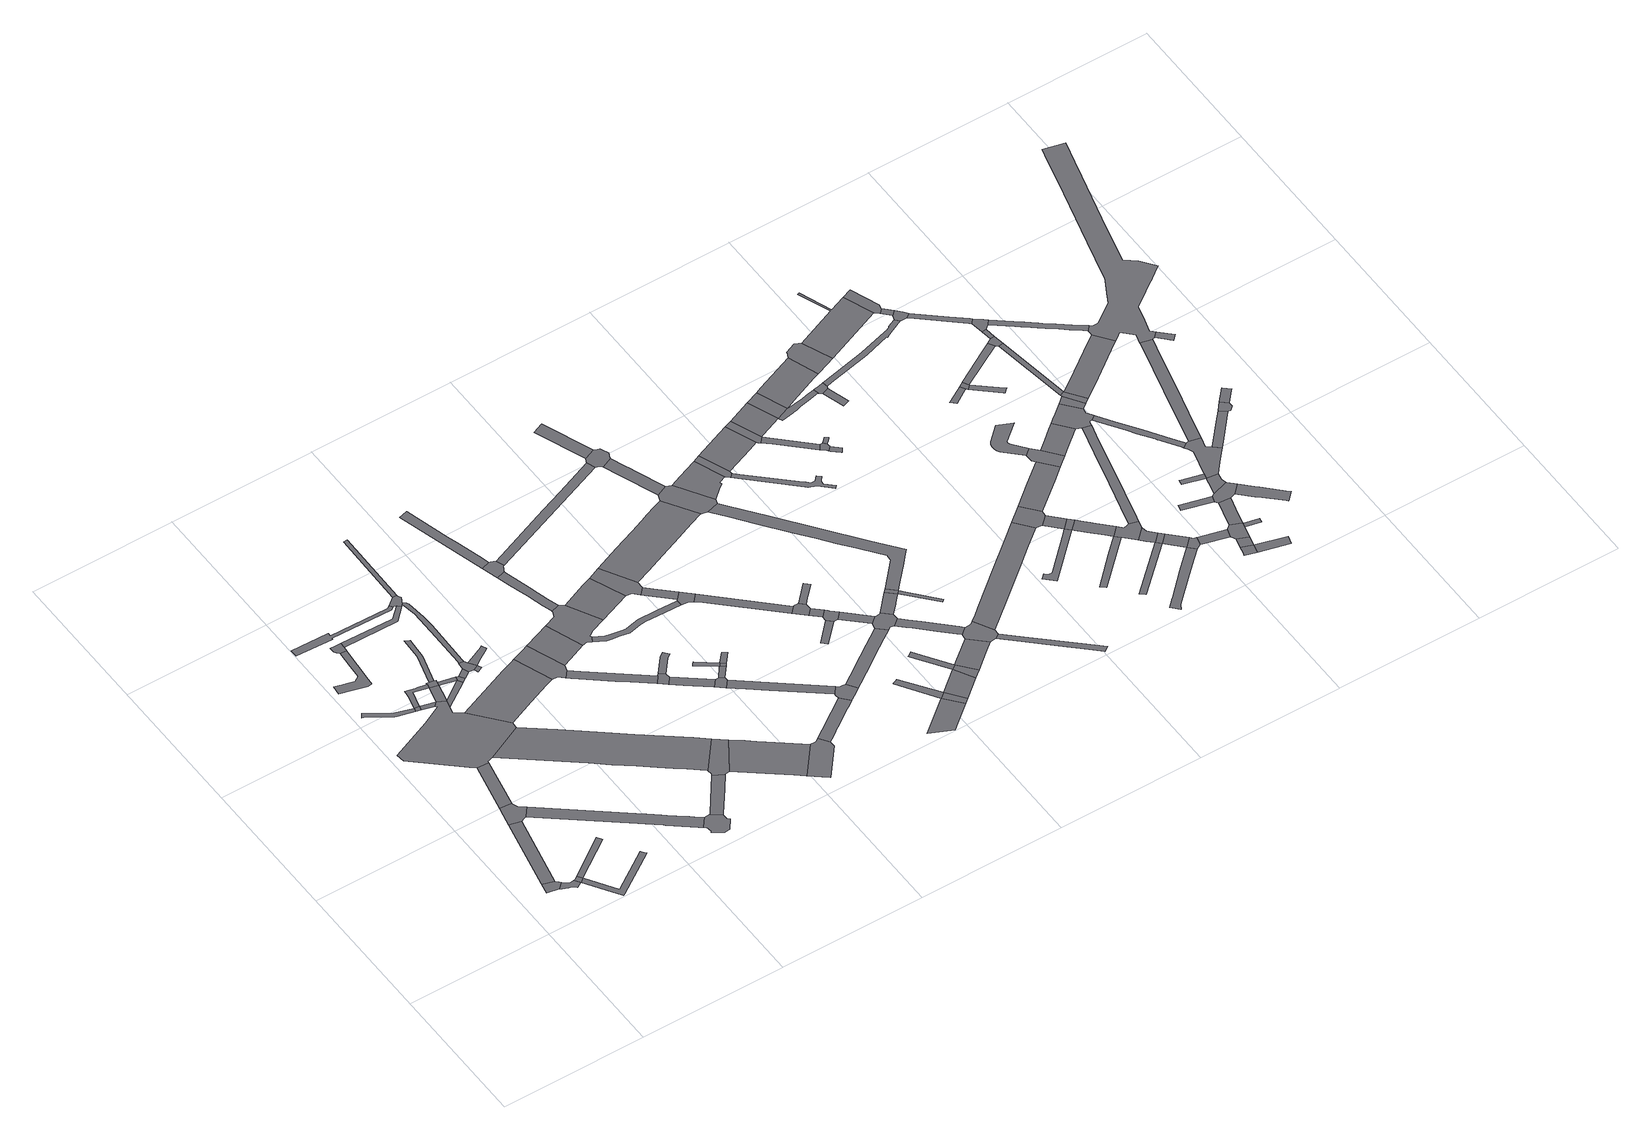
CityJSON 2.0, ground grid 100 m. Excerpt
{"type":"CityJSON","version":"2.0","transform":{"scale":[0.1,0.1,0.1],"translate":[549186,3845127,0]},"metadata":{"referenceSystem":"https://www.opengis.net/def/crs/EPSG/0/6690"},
"CityObjects":{
"road1":{"type":"Road","geometry":[{"type":"MultiSurface","lod":"1","boundaries":[[[0,1,2,3,4,5]]]}]},
"road2":{"type":"Road","attributes":{"RoadStructureAttribute.sectionType":"1"},"geometry":[{"type":"MultiSurface","lod":"1","boundaries":[[[6,7,3,2,8,9,10,11,12,13,14,15,16]]]}]},
"road3":{"type":"Road","attributes":{"RoadStructureAttribute.sectionType":"1"},"geometry":[{"type":"MultiSurface","lod":"1","boundaries":[[[17,18,0,5,19]]]}]},
"road4":{"type":"Road","geometry":[{"type":"MultiSurface","lod":"1","boundaries":[[[20,21,16,15,22]]]}]},
"road5":{"type":"Road","geometry":[{"type":"MultiSurface","lod":"1","boundaries":[[[23,24,17,19,25,26,27,28,29,30,31,32]]]}]},
"road6":{"type":"Road","attributes":{"RoadStructureAttribute.sectionType":"1"},"geometry":[{"type":"MultiSurface","lod":"1","boundaries":[[[33,34,35,20,22]]]}]},
"road7":{"type":"Road","attributes":{"RoadStructureAttribute.sectionType":"1"},"geometry":[{"type":"MultiSurface","lod":"1","boundaries":[[[36,37,38,39,40,41,42,43,44,22,15]]]}]},
"road8":{"type":"Road","attributes":{"RoadStructureAttribute.sectionType":"1"},"geometry":[{"type":"MultiSurface","lod":"1","boundaries":[[[45,46,23,32,47]]]}]},
"road9":{"type":"Road","attributes":{"RoadStructureAttribute.sectionType":"1"},"geometry":[{"type":"MultiSurface","lod":"1","boundaries":[[[48,49,50,51,52,53,54,55]]]}]},
"road10":{"type":"Road","attributes":{"RoadStructureAttribute.sectionType":"1"},"geometry":[{"type":"MultiSurface","lod":"1","boundaries":[[[56,57,58,59,60,61,62,63,64,65,66,67,68,69,70,71,72,73,74]]]}]},
"road11":{"type":"Road","geometry":[{"type":"MultiSurface","lod":"1","boundaries":[[[75,76,77,78,79,80,81,82,45,47,83,84,85,86,87,88,89,90,91,92,93]]]}]},
"road12":{"type":"Road","geometry":[{"type":"MultiSurface","lod":"1","boundaries":[[[55,54,94,95]]]}]},
"road13":{"type":"Road","geometry":[{"type":"MultiSurface","lod":"1","boundaries":[[[95,94,76,75]]]}]},
"road14":{"type":"Road","attributes":{"RoadStructureAttribute.sectionType":"1"},"geometry":[{"type":"MultiSurface","lod":"1","boundaries":[[[96,97,98,99,100,101,102,103,27,26,104,105,106,107,108,109,110,111]]]}]},
"road15":{"type":"Road","geometry":[{"type":"MultiSurface","lod":"1","boundaries":[[[112,113,114,115,116,117,56,74,118,119]]]}]},
"road16":{"type":"Road","attributes":{"RoadStructureAttribute.sectionType":"1"},"geometry":[{"type":"MultiSurface","lod":"1","boundaries":[[[120,121,122,123,55,95,124,125,126]]]}]},
"road17":{"type":"Road","geometry":[{"type":"MultiSurface","lod":"1","boundaries":[[[125,127,75,93,128,129]]]}]},
"road18":{"type":"Road","geometry":[{"type":"MultiSurface","lod":"1","boundaries":[[[130,126,125,129,131,132,133,134]]]}]},
"road19":{"type":"Road","attributes":{"RoadStructureAttribute.sectionType":"1"},"geometry":[{"type":"MultiSurface","lod":"1","boundaries":[[[135,136,137,138,139,140,141,142,143,144]]]}]},
"road20":{"type":"Road","attributes":{"RoadStructureAttribute.sectionType":"1"},"geometry":[{"type":"MultiSurface","lod":"1","boundaries":[[[145,146,93,92,147]]]}]},
"road21":{"type":"Road","attributes":{"RoadStructureAttribute.sectionType":"1"},"geometry":[{"type":"MultiSurface","lod":"1","boundaries":[[[131,129,145,148]]]}]},
"road22":{"type":"Road","attributes":{"RoadStructureAttribute.sectionType":"1"},"geometry":[{"type":"MultiSurface","lod":"1","boundaries":[[[149,150,151,152,134,133]]]}]},
"road23":{"type":"Road","attributes":{"RoadStructureAttribute.sectionType":"1"},"geometry":[{"type":"MultiSurface","lod":"1","boundaries":[[[153,154,119,118,155,156,157]]]}]},
"road24":{"type":"Road","geometry":[{"type":"MultiSurface","lod":"1","boundaries":[[[148,145,147,158,159]]]}]},
"road25":{"type":"Road","attributes":{"RoadStructureAttribute.sectionType":"1"},"geometry":[{"type":"MultiSurface","lod":"1","boundaries":[[[160,159,158,161]]]}]},
"road26":{"type":"Road","geometry":[{"type":"MultiSurface","lod":"1","boundaries":[[[162,163,164,111,110,165,166,167,168,169,170,171,172,173]]]}]},
"road27":{"type":"Road","attributes":{"RoadStructureAttribute.sectionType":"1"},"geometry":[{"type":"MultiSurface","lod":"1","boundaries":[[[174,175,176,177,89,88,178,179,180]]]}]},
"road28":{"type":"Road","attributes":{"function":"2","RoadStructureAttribute.sectionType":"1"},"geometry":[{"type":"MultiSurface","lod":"1","boundaries":[[[181,182,183,184,185,86,85,186,187,188,189,190,191,192,193]]]}]},
"road29":{"type":"Road","geometry":[{"type":"MultiSurface","lod":"1","boundaries":[[[194,160,161,195,196,197,198,199]]]}]},
"road30":{"type":"Road","geometry":[{"type":"MultiSurface","lod":"1","boundaries":[[[200,201,202,197,196]]]}]},
"road31":{"type":"Road","attributes":{"RoadStructureAttribute.sectionType":"1"},"geometry":[{"type":"MultiSurface","lod":"1","boundaries":[[[203,204,205,206,207,208,209,210,211,212,194,199]]]}]},
"road32":{"type":"Road","geometry":[{"type":"MultiSurface","lod":"1","boundaries":[[[213,214,215,216,217,218,198,197]]]}]},
"road33":{"type":"Road","geometry":[{"type":"MultiSurface","lod":"1","boundaries":[[[219,144,143,220,153,157,209,221,222,223]]]}]},
"road34":{"type":"Road","attributes":{"RoadStructureAttribute.sectionType":"1"},"geometry":[{"type":"MultiSurface","lod":"1","boundaries":[[[224,225,226,162,173,227,228,229]]]}]},
"road35":{"type":"Road","attributes":{"RoadStructureAttribute.sectionType":"1"},"geometry":[{"type":"MultiSurface","lod":"1","boundaries":[[[230,231,219,223]]]}]},
"road36":{"type":"Road","geometry":[{"type":"MultiSurface","lod":"1","boundaries":[[[232,233,174,180,234,235,236,237]]]}]},
"road37":{"type":"Road","geometry":[{"type":"MultiSurface","lod":"1","boundaries":[[[193,192,238,224,229,239,240,241]]]}]},
"road38":{"type":"Road","attributes":{"RoadStructureAttribute.sectionType":"1"},"geometry":[{"type":"MultiSurface","lod":"1","boundaries":[[[242,243,232,237,244,245]]]}]},
"road39":{"type":"Road","attributes":{"RoadStructureAttribute.sectionType":"1"},"geometry":[{"type":"MultiSurface","lod":"1","boundaries":[[[246,236,235,247,248,249,250,251,252]]]}]},
"road40":{"type":"Road","attributes":{"function":"2","RoadStructureAttribute.sectionType":"1"},"geometry":[{"type":"MultiSurface","lod":"1","boundaries":[[[253,254,255,241,240,256,257,258,259]]]}]},
"road41":{"type":"Road","geometry":[{"type":"MultiSurface","lod":"1","boundaries":[[[260,252,251,261,262,263]]]}]},
"road42":{"type":"Road","geometry":[{"type":"MultiSurface","lod":"1","boundaries":[[[264,265,266,267,268,269,270,271,242,245,272,273,274,275,276,277,278,279,280]]]}]},
"road43":{"type":"Road","attributes":{"RoadStructureAttribute.sectionType":"1"},"geometry":[{"type":"MultiSurface","lod":"1","boundaries":[[[281,282,283,284,285,286,287,288,289,290,291,292,293,267,266]]]}]},
"road44":{"type":"Road","attributes":{"RoadStructureAttribute.sectionType":"1"},"geometry":[{"type":"MultiSurface","lod":"1","boundaries":[[[294,295,296,297,298,299,300]]]}]},
"road45":{"type":"Road","geometry":[{"type":"MultiSurface","lod":"1","boundaries":[[[301,302,300,299,287,286,303,304,305,306,307]]]}]},
"road46":{"type":"Road","geometry":[{"type":"MultiSurface","lod":"1","boundaries":[[[308,309,310,259,258,311,312,313,314,315]]]}]},
"road47":{"type":"Road","attributes":{"RoadStructureAttribute.sectionType":"1"},"geometry":[{"type":"MultiSurface","lod":"1","boundaries":[[[316,262,261,317,318,319,320]]]}]},
"road48":{"type":"Road","geometry":[{"type":"MultiSurface","lod":"1","boundaries":[[[321,322,323,324,325,326,260,263]]]}]},
"road49":{"type":"Road","geometry":[{"type":"MultiSurface","lod":"1","boundaries":[[[327,328,320,319,329,330,331,332,333]]]}]},
"road50":{"type":"Road","attributes":{"RoadStructureAttribute.sectionType":"1"},"geometry":[{"type":"MultiSurface","lod":"1","boundaries":[[[334,335,280,279,336]]]}]},
"road51":{"type":"Road","attributes":{"RoadStructureAttribute.sectionType":"1"},"geometry":[{"type":"MultiSurface","lod":"1","boundaries":[[[337,338,339,340,341,342,343,274,273,344,345,346,347,348,349,350,351,352,353,354]]]}]},
"road52":{"type":"Road","attributes":{"RoadStructureAttribute.sectionType":"1"},"geometry":[{"type":"MultiSurface","lod":"1","boundaries":[[[355,356,357,358,359]]]}]},
"road53":{"type":"Road","attributes":{"RoadStructureAttribute.sectionType":"1"},"geometry":[{"type":"MultiSurface","lod":"1","boundaries":[[[358,360,333,332,361]]]}]},
"road54":{"type":"Road","geometry":[{"type":"MultiSurface","lod":"1","boundaries":[[[359,358,361,362]]]}]},
"road55":{"type":"Road","geometry":[{"type":"MultiSurface","lod":"1","boundaries":[[[363,364,365,366,367,359,362]]]}]},
"road56":{"type":"Road","attributes":{"RoadStructureAttribute.sectionType":"1"},"geometry":[{"type":"MultiSurface","lod":"1","boundaries":[[[368,369,370,371,308,315,372,373,374,375,376,377,378,379]]]}]},
"road57":{"type":"Road","attributes":{"RoadStructureAttribute.sectionType":"1"},"geometry":[{"type":"MultiSurface","lod":"1","boundaries":[[[330,329,380,381,382,383,384]]]}]},
"road58":{"type":"Road","geometry":[{"type":"MultiSurface","lod":"1","boundaries":[[[385,334,336,386,387,388,389,390]]]}]},
"road59":{"type":"Road","attributes":{"RoadStructureAttribute.sectionType":"1"},"geometry":[{"type":"MultiSurface","lod":"1","boundaries":[[[391,388,387,392,393]]]}]},
"road60":{"type":"Road","attributes":{"RoadStructureAttribute.sectionType":"1"},"geometry":[{"type":"MultiSurface","lod":"1","boundaries":[[[394,395,396,307,306,397]]]}]},
"road61":{"type":"Road","geometry":[{"type":"MultiSurface","lod":"1","boundaries":[[[393,392,354,353,398,399,400,401,402]]]}]},
"road62":{"type":"Road","geometry":[{"type":"MultiSurface","lod":"1","boundaries":[[[403,404,384,383,405,368,379,406,407,408,409]]]}]},
"road63":{"type":"Road","attributes":{"RoadStructureAttribute.sectionType":"1"},"geometry":[{"type":"MultiSurface","lod":"1","boundaries":[[[402,401,410,411,412]]]}]},
"road64":{"type":"Road","attributes":{"RoadStructureAttribute.sectionType":"1"},"geometry":[{"type":"MultiSurface","lod":"1","boundaries":[[[413,414,415,416,417,418,385,390,419,420,421,422,423,424,425]]]}]},
"road65":{"type":"Road","attributes":{"function":"3","RoadStructureAttribute.sectionType":"1"},"geometry":[{"type":"MultiSurface","lod":"1","boundaries":[[[426,427,428,429,430,431]]]}]},
"road66":{"type":"Road","attributes":{"RoadStructureAttribute.sectionType":"1"},"geometry":[{"type":"MultiSurface","lod":"1","boundaries":[[[432,433,434,435,436,437,409,408,438,439,440,441,442,443,444,445,446]]]}]},
"road67":{"type":"Road","attributes":{"RoadStructureAttribute.sectionType":"1"},"geometry":[{"type":"MultiSurface","lod":"1","boundaries":[[[447,448,449,450,426,451]]]}]},
"road68":{"type":"Road","geometry":[{"type":"MultiSurface","lod":"1","boundaries":[[[452,453,454,455]]]}]},
"road69":{"type":"Road","geometry":[{"type":"MultiSurface","lod":"1","boundaries":[[[456,457,458,459,412,411,460,461,462,463]]]}]},
"road70":{"type":"Road","geometry":[{"type":"MultiSurface","lod":"1","boundaries":[[[451,426,431,464]]]}]},
"road71":{"type":"Road","attributes":{"RoadStructureAttribute.sectionType":"1"},"geometry":[{"type":"MultiSurface","lod":"1","boundaries":[[[461,460,465,466]]]}]},
"road72":{"type":"Road","geometry":[{"type":"MultiSurface","lod":"1","boundaries":[[[467,468,469,470,466,465,452,455,471,472]]]}]},
"road73":{"type":"Road","geometry":[{"type":"MultiSurface","lod":"1","boundaries":[[[473,474,475,476,477,478,456,463]]]}]},
"road74":{"type":"Road","attributes":{"function":"3","RoadStructureAttribute.sectionType":"1"},"geometry":[{"type":"MultiSurface","lod":"1","boundaries":[[[479,451,464,480]]]}]},
"road75":{"type":"Road","attributes":{"RoadStructureAttribute.sectionType":"1"},"geometry":[{"type":"MultiSurface","lod":"1","boundaries":[[[481,482,483,484]]]}]},
"road76":{"type":"Road","attributes":{"RoadStructureAttribute.sectionType":"1"},"geometry":[{"type":"MultiSurface","lod":"1","boundaries":[[[472,471,485,486]]]}]},
"road77":{"type":"Road","attributes":{"RoadStructureAttribute.sectionType":"1"},"geometry":[{"type":"MultiSurface","lod":"1","boundaries":[[[487,488,489,490,491,492,479,493]]]}]},
"road78":{"type":"Road","geometry":[{"type":"MultiSurface","lod":"1","boundaries":[[[494,495,484,483,496,394,397,497,498,499,500,501,502,503,504,505]]]}]},
"road79":{"type":"Road","attributes":{"RoadStructureAttribute.sectionType":"1"},"geometry":[{"type":"MultiSurface","lod":"1","boundaries":[[[506,507,508,500,499,509,510,511]]]}]},
"road80":{"type":"Road","geometry":[{"type":"MultiSurface","lod":"1","boundaries":[[[512,513,514,515,516,486,485,517,432,446,518,519,520,521]]]}]},
"road81":{"type":"Road","geometry":[{"type":"MultiSurface","lod":"1","boundaries":[[[493,479,480,522]]]}]},
"road82":{"type":"Road","geometry":[{"type":"MultiSurface","lod":"1","boundaries":[[[523,511,510,524,413,425,525,526,527,528,529]]]}]},
"road83":{"type":"Road","attributes":{"RoadStructureAttribute.sectionType":"1"},"geometry":[{"type":"MultiSurface","lod":"1","boundaries":[[[530,512,521,531,532,533,534,535]]]}]},
"road84":{"type":"Road","attributes":{"function":"3","RoadStructureAttribute.sectionType":"1"},"geometry":[{"type":"MultiSurface","lod":"1","boundaries":[[[536,537,493,522,538,539]]]}]},
"road85":{"type":"Road","attributes":{"RoadStructureAttribute.sectionType":"1"},"geometry":[{"type":"MultiSurface","lod":"1","boundaries":[[[540,541,542,520,519,543,544,545,546,547,548]]]}]},
"road86":{"type":"Road","attributes":{"RoadStructureAttribute.sectionType":"1"},"geometry":[{"type":"MultiSurface","lod":"1","boundaries":[[[549,550,551,529,528,552,553,554,555]]]}]},
"road87":{"type":"Road","geometry":[{"type":"MultiSurface","lod":"1","boundaries":[[[556,530,535,557]]]}]},
"road88":{"type":"Road","attributes":{"RoadStructureAttribute.sectionType":"1"},"geometry":[{"type":"MultiSurface","lod":"1","boundaries":[[[558,559,560,561,562,563,564,565,566,567,526,525,568,569,570,571,572,573,574,575,576,577,578,556,557]]]}]},
"road89":{"type":"Road","geometry":[{"type":"MultiSurface","lod":"1","boundaries":[[[579,580,581,548,547,536,539,582,583,584]]]}]},
"road90":{"type":"Road","attributes":{"RoadStructureAttribute.sectionType":"1"},"geometry":[{"type":"MultiSurface","lod":"1","boundaries":[[[585,586,587,588,589,557,535]]]}]},
"road91":{"type":"Road","geometry":[{"type":"MultiSurface","lod":"1","boundaries":[[[590,549,555,591,592,593,594]]]}]},
"road92":{"type":"Road","attributes":{"RoadStructureAttribute.sectionType":"1"},"geometry":[{"type":"MultiSurface","lod":"1","boundaries":[[[595,590,594,596,597]]]}]},
"road93":{"type":"Road","geometry":[{"type":"MultiSurface","lod":"1","boundaries":[[[598,599,600,601,602,603,604,605,606,607,608,609,610,611,612,613,614,615,616,593,592]]]}]},
"road94":{"type":"Road","attributes":{"RoadStructureAttribute.sectionType":"1"},"geometry":[{"type":"MultiSurface","lod":"1","boundaries":[[[617,618,583,582,619,620,621,622,623]]]}]},
"road95":{"type":"Road","geometry":[{"type":"MultiSurface","lod":"1","boundaries":[[[624,595,597,625,626,627]]]}]},
"road96":{"type":"Road","attributes":{"function":"3","RoadStructureAttribute.sectionType":"1"},"geometry":[{"type":"MultiSurface","lod":"1","boundaries":[[[628,629,630,631,632,579,584,633,634,635,636,637]]]}]},
"road97":{"type":"Road","attributes":{"RoadStructureAttribute.sectionType":"1"},"geometry":[{"type":"MultiSurface","lod":"1","boundaries":[[[627,626,638,639,640]]]}]},
"road98":{"type":"Road","attributes":{"RoadStructureAttribute.sectionType":"1"},"geometry":[{"type":"MultiSurface","lod":"1","boundaries":[[[641,624,627,642,643]]]}]},
"road99":{"type":"Road","geometry":[{"type":"MultiSurface","lod":"1","boundaries":[[[644,645,640,639,646,647,648,649,650,651,652,653]]]}]},
"road100":{"type":"Road","attributes":{"RoadStructureAttribute.sectionType":"1"},"geometry":[{"type":"MultiSurface","lod":"1","boundaries":[[[654,655,656,657,658,650,649]]]}]},
"road101":{"type":"Road","geometry":[{"type":"MultiSurface","lod":"1","boundaries":[[[659,641,643,660]]]}]},
"road102":{"type":"Road","geometry":[{"type":"MultiSurface","lod":"1","boundaries":[[[661,662,663,664,665,666,667,668,644,653]]]}]},
"road103":{"type":"Road","attributes":{"RoadStructureAttribute.sectionType":"1"},"geometry":[{"type":"MultiSurface","lod":"1","boundaries":[[[669,670,671,672,673,660,643,674,675,676,677,678,679,680,681,682]]]}]},
"road104":{"type":"Road","attributes":{"RoadStructureAttribute.sectionType":"1"},"geometry":[{"type":"MultiSurface","lod":"1","boundaries":[[[683,684,685,686,687,688,689,690,691,692]]]}]},
"road105":{"type":"Road","attributes":{"RoadStructureAttribute.sectionType":"1"},"geometry":[{"type":"MultiSurface","lod":"1","boundaries":[[[693,694,695,659,660,696,697,698,699,700]]]}]},
"road106":{"type":"Road","geometry":[{"type":"MultiSurface","lod":"1","boundaries":[[[701,628,637,702,703,704,705,706]]]}]},
"road107":{"type":"Road","geometry":[{"type":"MultiSurface","lod":"1","boundaries":[[[707,708,709,669,682,710,711,712,713,714]]]}]},
"road108":{"type":"Road","geometry":[{"type":"MultiSurface","lod":"1","boundaries":[[[715,716,717,712,711]]]}]},
"road109":{"type":"Road","attributes":{"RoadStructureAttribute.sectionType":"1"},"geometry":[{"type":"MultiSurface","lod":"1","boundaries":[[[718,719,720,721,722,723]]]}]},
"road110":{"type":"Road","attributes":{"RoadStructureAttribute.sectionType":"1"},"geometry":[{"type":"MultiSurface","lod":"1","boundaries":[[[704,703,683,724]]]}]},
"road111":{"type":"Road","geometry":[{"type":"MultiSurface","lod":"1","boundaries":[[[724,683,692,725]]]}]},
"road112":{"type":"Road","attributes":{"RoadStructureAttribute.sectionType":"1"},"geometry":[{"type":"MultiSurface","lod":"1","boundaries":[[[726,727,728,729]]]}]},
"road113":{"type":"Road","geometry":[{"type":"MultiSurface","lod":"1","boundaries":[[[730,731,732,733,734,735,693,700,736,737,738]]]}]},
"road114":{"type":"Road","attributes":{"RoadStructureAttribute.sectionType":"1"},"geometry":[{"type":"MultiSurface","lod":"1","boundaries":[[[739,740,741,725,692,742,743,718,744]]]}]},
"road115":{"type":"Road","attributes":{"RoadStructureAttribute.sectionType":"1"},"geometry":[{"type":"MultiSurface","lod":"1","boundaries":[[[745,746,747,748,749,750,751,752,753,754]]]}]},
"road116":{"type":"Road","attributes":{"function":"3","RoadStructureAttribute.sectionType":"1"},"geometry":[{"type":"MultiSurface","lod":"1","boundaries":[[[755,756,701,706,757,758,759]]]}]},
"road117":{"type":"Road","geometry":[{"type":"MultiSurface","lod":"1","boundaries":[[[760,761,744,718,723,762,763,764,765,766]]]}]},
"road118":{"type":"Road","geometry":[{"type":"MultiSurface","lod":"1","boundaries":[[[767,768,769,770,764,763,771,726,772]]]}]},
"road119":{"type":"Road","geometry":[{"type":"MultiSurface","lod":"1","boundaries":[[[772,726,729,773]]]}]},
"road120":{"type":"Road","attributes":{"RoadStructureAttribute.sectionType":"1"},"geometry":[{"type":"MultiSurface","lod":"1","boundaries":[[[774,775,776,777,778,779,780,781,782,783,784,785,786,787,788]]]}]},
"road121":{"type":"Road","attributes":{"RoadStructureAttribute.sectionType":"1"},"geometry":[{"type":"MultiSurface","lod":"1","boundaries":[[[789,790,791,792,793,794,795,796,707,714,797,798,799,800,801,802,803]]]}]},
"road122":{"type":"Road","attributes":{"RoadStructureAttribute.sectionType":"1"},"geometry":[{"type":"MultiSurface","lod":"1","boundaries":[[[773,729,804,745,805]]]}]},
"road123":{"type":"Road","geometry":[{"type":"MultiSurface","lod":"1","boundaries":[[[788,787,806,755,759,807,808]]]}]},
"road124":{"type":"Road","geometry":[{"type":"MultiSurface","lod":"1","boundaries":[[[809,805,745,754,810,811]]]}]},
"road125":{"type":"Road","geometry":[{"type":"MultiSurface","lod":"1","boundaries":[[[812,813,814,815,816,738,737,817,818]]]}]},
"road126":{"type":"Road","geometry":[{"type":"MultiSurface","lod":"1","boundaries":[[[819,820,821,822,823,824,825,826,827]]]}]},
"road127":{"type":"Road","attributes":{"RoadStructureAttribute.sectionType":"1"},"geometry":[{"type":"MultiSurface","lod":"1","boundaries":[[[828,829,830,831,766,765,832,833,834,835]]]}]},
"road128":{"type":"Road","attributes":{"RoadStructureAttribute.sectionType":"1"},"geometry":[{"type":"MultiSurface","lod":"1","boundaries":[[[836,811,810,837,838,839]]]}]},
"road129":{"type":"Road","geometry":[{"type":"MultiSurface","lod":"1","boundaries":[[[840,841,842,819,827,843,844]]]}]},
"road130":{"type":"Road","attributes":{"function":"3","RoadStructureAttribute.sectionType":"1"},"geometry":[{"type":"MultiSurface","lod":"1","boundaries":[[[845,846,847,808,807,848,849,850,851,852]]]}]},
"road131":{"type":"Road","geometry":[{"type":"MultiSurface","lod":"1","boundaries":[[[853,854,855,856,857]]]}]},
"road132":{"type":"Road","attributes":{"RoadStructureAttribute.sectionType":"1"},"geometry":[{"type":"MultiSurface","lod":"1","boundaries":[[[858,859,860,861,862,844,843]]]}]},
"road133":{"type":"Road","attributes":{"RoadStructureAttribute.sectionType":"1"},"geometry":[{"type":"MultiSurface","lod":"1","boundaries":[[[863,853,857,864,865]]]}]},
"road134":{"type":"Road","geometry":[{"type":"MultiSurface","lod":"1","boundaries":[[[866,867,839,838,868,863,865,869,870,871]]]}]},
"road135":{"type":"Road","geometry":[{"type":"MultiSurface","lod":"1","boundaries":[[[872,818,817,873,874,875,876]]]}]},
"road136":{"type":"Road","attributes":{"RoadStructureAttribute.sectionType":"1"},"geometry":[{"type":"MultiSurface","lod":"1","boundaries":[[[877,878,879,880,881,882]]]}]},
"road137":{"type":"Road","attributes":{"RoadStructureAttribute.sectionType":"1"},"geometry":[{"type":"MultiSurface","lod":"1","boundaries":[[[883,884,875,874,885,886,887]]]}]},
"road138":{"type":"Road","geometry":[{"type":"MultiSurface","lod":"1","boundaries":[[[888,889,857,856]]]}]},
"road139":{"type":"Road","attributes":{"RoadStructureAttribute.sectionType":"1"},"geometry":[{"type":"MultiSurface","lod":"1","boundaries":[[[890,891,892,840,844,893,894]]]}]},
"road140":{"type":"Road","geometry":[{"type":"MultiSurface","lod":"1","boundaries":[[[895,887,886,896,789,803,897,898,899]]]}]},
"road141":{"type":"Road","geometry":[{"type":"MultiSurface","lod":"1","boundaries":[[[900,901,902,845,852,828,835,903,904,905,906,907,908,909]]]}]},
"road142":{"type":"Road","attributes":{"RoadStructureAttribute.sectionType":"1"},"geometry":[{"type":"MultiSurface","lod":"1","boundaries":[[[910,911,912,866,871,913,914]]]}]},
"road143":{"type":"Road","geometry":[{"type":"MultiSurface","lod":"1","boundaries":[[[915,916,917,870,869]]]}]},
"road144":{"type":"Road","geometry":[{"type":"MultiSurface","lod":"1","boundaries":[[[918,919,920,921,922,923]]]}]},
"road145":{"type":"Road","attributes":{"function":"3","RoadStructureAttribute.sectionType":"1"},"geometry":[{"type":"MultiSurface","lod":"1","boundaries":[[[924,925,926,900,909,927]]]}]},
"road146":{"type":"Road","geometry":[{"type":"MultiSurface","lod":"1","boundaries":[[[928,929,882,881,930,910,914,931,932]]]}]},
"road147":{"type":"Road","attributes":{"RoadStructureAttribute.sectionType":"1"},"geometry":[{"type":"MultiSurface","lod":"1","boundaries":[[[933,934,899,898,935,936,937,938]]]}]},
"road148":{"type":"Road","geometry":[{"type":"MultiSurface","lod":"1","boundaries":[[[922,939,940,929,928,941,942,943,944]]]}]},
"road149":{"type":"Road","geometry":[{"type":"MultiSurface","lod":"1","boundaries":[[[945,946,924,927,947]]]}]},
"road150":{"type":"Road","attributes":{"RoadStructureAttribute.sectionType":"1"},"geometry":[{"type":"MultiSurface","lod":"1","boundaries":[[[948,949,950,946,945]]]}]},
"road151":{"type":"Road","attributes":{"RoadStructureAttribute.sectionType":"1"},"geometry":[{"type":"MultiSurface","lod":"1","boundaries":[[[951,952,953,954,955,956,906,905,957,958,959,960,961,962,963,964,965,966]]]}]},
"road152":{"type":"Road","geometry":[{"type":"MultiSurface","lod":"1","boundaries":[[[967,968,969,970,890,894,971,949,948]]]}]},
"road153":{"type":"Road","attributes":{"RoadStructureAttribute.sectionType":"1"},"geometry":[{"type":"MultiSurface","lod":"1","boundaries":[[[972,973,968,967]]]}]},
"road154":{"type":"Road","geometry":[{"type":"MultiSurface","lod":"1","boundaries":[[[974,975,938,937,973,972,976,977,978,979]]]}]},
"road155":{"type":"Road","attributes":{"RoadStructureAttribute.sectionType":"1"},"geometry":[{"type":"MultiSurface","lod":"1","boundaries":[[[980,981,982,932,931,983,984,985,986,987]]]}]},
"road156":{"type":"Road","geometry":[{"type":"MultiSurface","lod":"1","boundaries":[[[988,966,965,989,990,923,922,944,991,992,993,994,995,996,997]]]}]},
"road157":{"type":"Road","geometry":[{"type":"MultiSurface","lod":"1","boundaries":[[[998,999,1000,1001,945,947,1002,1003,1004]]]}]},
"road158":{"type":"Road","attributes":{"RoadStructureAttribute.sectionType":"1"},"geometry":[{"type":"MultiSurface","lod":"1","boundaries":[[[1005,1006,1007,1008,1009,1010,1011,1012,1013,1014,1015,1016,979,978,1017,1018,1019,1020,1021,1022,1023,1024,1025,1026,1027,1028]]]}]},
"road159":{"type":"Road","attributes":{"RoadStructureAttribute.sectionType":"1"},"geometry":[{"type":"MultiSurface","lod":"1","boundaries":[[[1029,1030,1031,1032,995,994,1033,1034,1035,1036]]]}]},
"road160":{"type":"Road","attributes":{"RoadStructureAttribute.sectionType":"1"},"geometry":[{"type":"MultiSurface","lod":"1","boundaries":[[[1037,1038,1039,1040,1041,1042,1043,988,997,1044,1045,1046,1047,1048,1049,1050]]]}]},
"road161":{"type":"Road","geometry":[{"type":"MultiSurface","lod":"1","boundaries":[[[1051,1029,1036,1052,1053,1054,1055,1056]]]}]},
"road162":{"type":"Road","attributes":{"RoadStructureAttribute.sectionType":"1"},"geometry":[{"type":"MultiSurface","lod":"1","boundaries":[[[1057,1051,1056,1058,1059]]]}]},
"road163":{"type":"Road","geometry":[{"type":"MultiSurface","lod":"1","boundaries":[[[1060,1061,1062,1063,1064,1065,1066]]]}]},
"road164":{"type":"Road","attributes":{"RoadStructureAttribute.sectionType":"1"},"geometry":[{"type":"MultiSurface","lod":"1","boundaries":[[[1067,1068,1069,1070,1071,1072,1073,1074,1075,1076,1077,1078,1079,1080,1081,1082,1083,1084,1028,1027,1085,998,1004,1086,1087,1088,1089,1037,1050,1090,1062,1061,1091,1092,1093,1094,1095,1096,1097,1098,1099,1100,1101,1102,1103,1104,1105,1106,1107,1108,1109,1110,1111,1112,1113]]]}]}
},
"vertices":[
[188,356,0],[173,283,0],[252,267,0],[294,306,0],[282,316,0],[266,331,0],
[334,270,0],[319,283,0],[260,263,0],[270,259,0],[305,245,0],[326,236,0],[336,232,0],[352,217,0],[389,237,0],[391,238,0],[365,276,0],
[294,860,0],[190,364,0],[374,843,0],
[396,292,0],[376,278,0],[419,261,0],
[324,1002,0],[320,985,0],[396,852,0],[414,859,0],[463,921,0],[444,936,0],[419,956,0],[418,958,0],[408,984,0],[404,994,0],
[692,453,0],[680,469,0],[669,486,0],
[501,70,0],[536,18,0],[541,9,0],[554,18,0],[845,214,0],[846,215,0],[834,230,0],[821,245,0],[548,62,0],
[395,1346,0],[396,1345,0],[475,1342,0],
[221,1993,0],[72,2092,0],[53,2064,0],[63,2059,0],[219,1961,0],[234,1956,0],[348,1926,0],[354,1952,0],
[236,2563,0],[227,2442,0],[220,2351,0],[186,2328,0],[138,2342,0],[105,2349,0],[93,2352,0],[91,2352,0],[53,2361,0],[48,2299,0],[82,2290,0],[103,2284,0],[202,2257,0],[224,2251,0],[254,2258,0],[255,2268,0],[257,2297,0],[268,2430,0],[279,2559,0],
[491,1922,0],[465,1896,0],[474,1882,0],[340,1815,0],[57,1697,0],[64,1638,0],[65,1635,0],[362,1374,0],[478,1355,0],[488,1358,0],[516,1364,0],[770,1487,0],[772,1515,0],[773,1525,0],[583,1754,0],[522,1800,0],[525,1810,0],[533,1839,0],[547,1894,0],
[379,1918,0],[387,1947,0],
[1273,272,0],[1268,276,0],[1219,315,0],[1158,365,0],[1114,400,0],[1088,420,0],[1018,476,0],[971,516,0],[937,441,0],[972,413,0],[1056,344,0],[1065,336,0],[1219,213,0],[1223,210,0],[1240,196,0],[1290,259,0],
[242,2630,0],[218,2630,0],[210,2631,0],[210,2595,0],[211,2594,0],[223,2580,0],[282,2590,0],[282,2628,0],
[465,2079,0],[451,2080,0],[383,2095,0],[378,2052,0],[418,2063,0],[518,2037,0],[524,2067,0],
[513,2015,0],[554,1922,0],[577,2021,0],
[526,2078,0],[583,2048,0],[587,2064,0],[573,2067,0],[545,2074,0],
[674,2705,0],[266,2714,0],[266,2736,0],[8,2745,0],[7,2693,0],[262,2682,0],[262,2691,0],[687,2683,0],[707,2698,0],[691,2718,0],
[691,1993,0],[567,1907,0],[713,1961,0],
[698,2022,0],
[629,2267,0],[640,2415,0],[609,2434,0],[601,2287,0],
[729,2691,0],[650,2617,0],[282,2591,0],[664,2586,0],[749,2671,0],
[741,1981,0],[716,2018,0],
[771,2054,0],[786,2011,0],
[1331,262,0],[1330,261,0],[1291,258,0],[1255,184,0],[1261,146,0],[1256,136,0],[1322,90,0],[1356,96,0],[1361,97,0],[1411,161,0],[1397,173,0],[1394,212,0],
[1064,1945,0],[1037,1935,0],[957,1905,0],[867,1869,0],[960,1605,0],[1105,1663,0],[1163,1686,0],
[1595,828,0],[1319,1047,0],[1145,1186,0],[1035,1274,0],[963,1334,0],[966,1006,0],[1075,916,0],[1189,826,0],[1287,747,0],[1360,689,0],[1425,639,0],[1520,562,0],[1679,760,0],
[776,2103,0],[801,2011,0],[819,2009,0],[856,2027,0],[823,2077,0],[810,2099,0],
[826,1999,0],[834,1981,0],[869,1999,0],
[808,2119,0],[817,2444,0],[813,2529,0],[797,2666,0],[787,2679,0],[772,2689,0],[762,2683,0],[780,2579,0],[780,2354,0],[778,2119,0],
[886,2050,0],[955,2093,0],[980,2108,0],[965,2143,0],[955,2135,0],[835,2079,0],
[746,2761,0],[717,2700,0],[789,2734,0],[779,2749,0],[776,2761,0],
[1516,515,0],[1401,356,0],[1336,267,0],[1400,220,0],[1518,382,0],[1587,477,0],
[783,3294,0],[756,3292,0],
[1190,1993,0],[1148,1977,0],[1201,1681,0],[1235,1650,0],[1276,1696,0],[1288,1734,0],
[1522,523,0],[1590,477,0],[1620,482,0],[1759,696,0],
[1370,2061,0],[1293,2032,0],[1341,1756,0],[1465,1809,0],
[1337,1646,0],[1261,1628,0],[1298,1598,0],[1466,1461,0],[1537,1406,0],[1660,1307,0],[1699,1355,0],
[2020,489,0],[1888,593,0],[1834,636,0],[1791,346,0],[1923,241,0],[1982,194,0],[2140,392,0],
[1713,1372,0],[1713,1264,0],[1752,1312,0],[1748,1343,0],
[1535,2149,0],[1532,2151,0],[1528,2153,0],[1469,2138,0],[1470,2133,0],[1471,2130,0],[1466,2119,0],[1453,2093,0],[1503,1816,0],[1530,1801,0],[1549,1835,0],[1546,1840,0],[1543,1848,0],[1548,1852,0],[1580,1870,0],[1681,1910,0],[1561,2134,0],
[1525,2163,0],[1503,2237,0],[1471,2351,0],[1470,2353,0],[1442,2453,0],[1411,2559,0],[1352,2542,0],[1378,2452,0],[1398,2390,0],[1417,2320,0],[1420,2309,0],[1450,2205,0],[1467,2146,0],
[1356,2751,0],[1310,2913,0],[1290,2983,0],[1203,3288,0],[1143,3271,0],[1319,2657,0],[1378,2674,0],
[1405,2663,0],[1389,2670,0],[1417,2572,0],[1423,2584,0],[1429,2598,0],[1440,2602,0],[1418,2657,0],
[2204,407,0],[2181,391,0],[2179,391,0],[2053,137,0],[2093,106,0],[2251,304,0],[2250,334,0],[2250,341,0],
[1881,1207,0],[1784,1206,0],[1829,1172,0],[1926,1094,0],[1965,1141,0],
[1827,1439,0],[1856,1461,0],[1836,1486,0],[1828,1497,0],[1825,1495,0],[1795,1472,0],
[1987,1138,0],[1982,1139,0],[1983,1048,0],[2022,1096,0],[2020,1117,0],[2020,1119,0],[1988,1140,0],
[1803,2233,0],[1742,2208,0],[1900,1995,0],
[1988,1795,0],[1857,1798,0],[1801,1785,0],[1754,1774,0],[1719,1780,0],[1661,1790,0],[1619,1797,0],[1606,1760,0],[1633,1755,0],[1661,1750,0],[1692,1746,0],[1755,1734,0],[1845,1755,0],[1854,1757,0],[1886,1759,0],[2014,1754,0],[2132,1749,0],[2133,1789,0],
[1935,1330,0],[1925,1318,0],[1916,1305,0],[2044,1212,0],[2061,1237,0],
[2041,1209,0],[2080,1195,0],
[2091,1210,0],
[2110,1233,0],[2147,1278,0],[2148,1280,0],[2133,1290,0],[2118,1300,0],
[2489,606,0],[2387,534,0],[2264,448,0],[2252,440,0],[2286,366,0],[2322,392,0],[2324,393,0],[2352,412,0],[2483,504,0],[2506,520,0],[2512,524,0],[2542,545,0],
[2026,1013,0],[2075,974,0],[2184,886,0],[2487,646,0],[2525,694,0],
[1889,2268,0],[1941,1990,0],[1980,1953,0],[2021,1996,0],[2021,2001,0],[2021,2043,0],
[2069,1950,0],[2138,1801,0],[2180,1844,0],
[2308,3008,0],[2046,2905,0],[1881,2840,0],[2330,2950,0],
[2143,1749,0],[2161,1748,0],[2176,1745,0],[2209,1730,0],[2252,1775,0],
[2564,675,0],[2546,677,0],[2488,633,0],[2550,550,0],[2602,586,0],[2632,607,0],[2585,672,0],
[2254,1692,0],[2640,1326,0],[2679,1367,0],
[2498,2512,0],[2441,2490,0],[2369,2462,0],[2317,2441,0],[2223,2404,0],[2068,2341,0],[2024,2045,0],[2120,2082,0],[2267,2141,0],[2422,2204,0],[2548,2254,0],[2641,2290,0],[2644,2289,0],
[2993,263,0],[2993,262,0],[2765,74,0],[2918,5,0],[2961,40,0],[3089,145,0],
[2979,948,0],[2916,903,0],[2866,868,0],[2782,809,0],[2644,713,0],[2591,676,0],[2662,628,0],[2695,651,0],[2705,658,0],[2770,704,0],[2882,782,0],[2912,803,0],[2916,806,0],[2978,849,0],[3042,893,0],
[2860,537,0],[2842,528,0],[2823,519,0],[2825,517,0],[3031,292,0],
[2776,1164,0],[2648,1033,0],[2681,1001,0],[2809,1132,0],
[2718,1369,0],[2717,1369,0],[2703,1368,0],[2694,1368,0],[2715,1255,0],[2753,1296,0],[2752,1308,0],[2750,1336,0],
[3121,172,0],
[2775,1198,0],[2814,1238,0],
[2836,1217,0],[2832,1220,0],[2828,1224,0],[2821,1231,0],[2840,1133,0],[2880,1176,0],
[2785,1374,0],[2791,1380,0],[2864,1454,0],[2848,1470,0],[2831,1486,0],[2830,1485,0],
[3178,415,0],[3255,282,0],
[2263,3418,0],[2186,3388,0],[2323,3044,0],[2399,3074,0],
[2991,991,0],[3034,1030,0],
[3088,619,0],[3051,672,0],[3035,660,0],[3019,649,0],[3047,608,0],[3055,596,0],[3210,441,0],
[2435,3058,0],[2424,3063,0],[2312,3019,0],[2341,2946,0],[2367,2935,0],[2370,2926,0],[2443,2962,0],[2450,2980,0],[2454,2987,0],[2459,3001,0],[2460,3003,0],[2437,3059,0],
[2508,2796,0],[2496,2827,0],[2482,2863,0],[2414,2816,0],[2515,2559,0],[2589,2591,0],
[3077,1032,0],[3071,1028,0],[3070,1027,0],[3065,1027,0],[3038,1026,0],[2988,981,0],[3062,906,0],[3087,902,0],[3136,939,0],[3135,979,0],
[3306,324,0],
[2591,2590,0],[2515,2558,0],[2683,2280,0],[2768,2304,0],[2775,2326,0],[2778,2338,0],[2627,2574,0],
[3190,1156,0],[3192,1040,0],[3202,1051,0],[3209,1059,0],[3227,1078,0],[3249,1102,0],
[3377,577,0],[3228,456,0],[3415,414,0],[3489,475,0],
[3405,679,0],[3239,839,0],[3181,895,0],[3140,851,0],[3169,823,0],[3274,721,0],[3362,637,0],[3383,616,0],[3428,656,0],
[2844,2662,0],[2764,2630,0],[2663,2589,0],[2841,2389,0],[2879,2419,0],[2873,2435,0],[2926,2457,0],
[3208,1175,0],[3267,1122,0],
[3311,1171,0],[3414,1284,0],[3432,1303,0],[3450,1323,0],[3464,1339,0],[3490,1368,0],[3351,1548,0],[3157,1800,0],[2956,2059,0],[2812,2245,0],[2693,2267,0],[2765,2174,0],[2869,2039,0],[3008,1858,0],[3100,1741,0],[3180,1635,0],[3251,1544,0],[3336,1434,0],[3369,1391,0],[3367,1362,0],[3366,1350,0],
[3491,669,0],[3471,654,0],[3432,653,0],[3529,478,0],[3563,501,0],[3565,538,0],
[3275,1073,0],[3434,898,0],[3443,905,0],[3451,913,0],[3295,1090,0],
[2891,2681,0],[2943,2441,0],[2952,2433,0],[2974,2455,0],[2973,2477,0],
[3152,2786,0],[3169,2553,0],[3235,2579,0],
[2984,2402,0],[3275,2121,0],[3287,2109,0],[3301,2103,0],[3342,2087,0],[3418,2010,0],[3435,2028,0],[3377,2082,0],[3379,2103,0],[3380,2107,0],[3404,2135,0],[3379,2160,0],[3352,2129,0],[3338,2129,0],[3324,2129,0],[3300,2152,0],[3288,2163,0],[3006,2425,0],[2977,2453,0],
[3930,159,0],[3695,378,0],[3645,370,0],[3808,218,0],[3942,93,0],[4012,27,0],[4046,50,0],
[3203,2806,0],[3244,2571,0],[3255,2563,0],[3286,2600,0],
[4132,1196,0],[4009,1096,0],[3842,957,0],[3578,741,0],[3535,705,0],[3739,681,0],[3867,787,0],[3983,880,0],[4092,971,0],[4226,1080,0],
[3310,2516,0],[3515,2319,0],[3537,2354,0],
[3368,2872,0],[3302,2606,0],[3451,2666,0],
[3560,2354,0],[3549,2354,0],[3519,2315,0],[3523,2311,0],[3546,2290,0],[3554,2282,0],[3580,2309,0],[3580,2311,0],[3578,2323,0],[3577,2334,0],
[3563,2273,0],[3609,2228,0],[3611,2227,0],[3622,2241,0],[3633,2255,0],
[3459,2909,0],[3541,2704,0],
[3581,2338,0],[3587,2344,0],[3607,2364,0],[3614,2372,0],[3605,2379,0],[3592,2389,0],[3567,2363,0],[3562,2357,0],
[3754,2738,0],[3691,2725,0],[3663,2719,0],[3597,2708,0],[3544,2699,0],[3456,2653,0],[3463,2637,0],[3548,2653,0],[3559,2655,0],[3578,2659,0],[3617,2673,0],[3667,2681,0],[3700,2688,0],[3761,2702,0],
[4361,980,0],[4333,947,0],[4115,735,0],[4103,725,0],[4088,727,0],[4075,732,0],[4058,747,0],[4028,719,0],[4094,657,0],[4394,946,0],
[3774,3036,0],[3557,2948,0],[3502,2926,0],[3559,2711,0],[3583,2721,0],[3606,2731,0],[3808,2815,0],[3849,2830,0],
[4236,1282,0],[4267,1077,0],[4269,1075,0],[4327,1130,0],[4328,1133,0],[4332,1167,0],
[3830,2754,0],[3798,2747,0],[3764,2740,0],[3764,2699,0],[3782,2684,0],[3830,2699,0],[3836,2716,0],[3837,2718,0],
[3829,2533,0],[3853,2541,0],[3877,2548,0],
[4571,765,0],[4461,658,0],[4276,475,0],[4277,474,0],[4306,447,0],[4603,732,0],
[4418,1036,0],
[4452,1002,0],
[4747,584,0],[4437,298,0],[4470,268,0],[4777,554,0],
[3888,3097,0],[3869,3106,0],[3865,3108,0],[3790,3076,0],[3791,3073,0],[3786,3062,0],[3937,2863,0],[3989,2884,0],[3905,3089,0],
[4541,910,0],[4517,935,0],[4488,965,0],[4460,879,0],[4535,803,0],[4628,821,0],
[4881,447,0],[4741,313,0],[4585,161,0],[4580,156,0],[4526,104,0],[4575,53,0],[4594,88,0],[4750,237,0],[4868,350,0],[4925,404,0],
[4524,1518,0],[4383,1403,0],[4332,1168,0],[4543,1340,0],[4619,1404,0],
[4691,793,0],[4662,786,0],[4634,700,0],[4675,658,0],[4748,729,0],[4761,781,0],[4702,796,0],
[4766,679,0],[4756,688,0],[4755,690,0],[4752,708,0],[4710,622,0],[4804,640,0],
[4834,609,0],
[4474,1725,0],[4470,1737,0],[4472,1750,0],[4477,1755,0],[4592,1851,0],[4489,1895,0],[4391,1804,0],[4380,1785,0],[4376,1767,0],[4377,1740,0],[4383,1719,0],[4392,1702,0],[4408,1687,0],[4503,1593,0],[4551,1633,0],
[4466,2937,0],[4410,2909,0],[4410,2906,0],[4377,2890,0],[4375,2892,0],[4365,2889,0],[4160,2827,0],[3848,2758,0],[3876,2727,0],[4176,2794,0],[4352,2848,0],[4353,2846,0],[4355,2841,0],[4373,2850,0],[4491,2908,0],
[4803,527,0],[4938,503,0],
[4506,1539,0],[4691,1463,0],[4597,1578,0],
[4953,487,0],[4960,422,0],[4977,481,0],
[4204,3210,0],[4118,3431,0],[4106,3427,0],[4193,3207,0],[4194,3206,0],[4398,3051,0],[4316,3255,0],
[4485,2272,0],[4468,2261,0],[4456,2254,0],[4372,2204,0],[4368,2202,0],[4384,2186,0],[4399,2170,0],[4478,2220,0],[4505,2238,0],
[4903,1590,0],[4851,1385,0],[4787,1132,0],[4710,829,0],[4769,813,0],[4872,1221,0],[4939,1493,0],[4961,1575,0],
[4990,477,0],[4975,419,0],[5142,374,0],[5161,430,0],
[4520,2292,0],[4509,2286,0],[4500,2280,0],[4518,2227,0],[4543,2254,0],
[4772,1723,0],[4732,1690,0],[4663,1631,0],[4742,1504,0],[4775,1531,0],[4816,1564,0],[4856,1597,0],[4868,1606,0],
[5145,269,0],[5135,226,0],[5128,201,0],[5205,181,0],[5220,240,0],
[4677,2085,0],[4682,2080,0],[4697,2094,0],[4712,2108,0],[4676,2138,0],
[5163,339,0],[5223,248,0],[5238,308,0],
[5192,454,0],[5171,438,0],[5150,361,0],[5258,388,0],[5266,421,0],[5267,424,0],
[4383,3282,0],[4409,3039,0],[4424,3024,0],[4452,3053,0],[4459,3083,0],
[5234,701,0],[5028,754,0],[5023,733,0],[5018,711,0],[5221,658,0],[5235,701,0],
[4464,3041,0],[4458,3047,0],[4479,2970,0],[4479,2969,0],[4507,2997,0],
[5414,126,0],[5430,184,0],
[4820,2469,0],[4751,2428,0],[4671,2382,0],[4544,2255,0],[4846,2424,0],
[4542,2960,0],[4467,2939,0],[4494,2908,0],[4538,2907,0],[4568,2930,0],
[4900,1828,0],[4819,1761,0],[4815,1758,0],[4965,1593,0],[4970,1610,0],[4987,1611,0],[5020,1633,0],[5009,1649,0],[4990,1678,0],[4994,1713,0],
[5238,636,0],[5235,624,0],[5219,559,0],[5296,540,0],[5319,630,0],
[5364,365,0],[5367,381,0],[5371,397,0],
[5147,917,0],[5146,917,0],[5142,900,0],[5139,882,0],[5289,841,0],[5299,879,0],
[4947,1866,0],[4942,1863,0],[4915,1840,0],[5032,1741,0],
[5368,747,0],[5257,711,0],[5223,656,0],[5357,641,0],[5415,700,0],
[4843,2692,0],[4747,2773,0],[4548,2899,0],[4819,2664,0],[4831,2653,0],[4855,2682,0],
[5281,808,0],[5278,798,0],[5358,782,0],[5358,785,0],[5357,787,0],[5368,831,0],
[4975,1890,0],[4945,1876,0],[5066,1766,0],
[4897,2414,0],[4864,2412,0],[4864,2409,0],
[5342,1153,0],[5293,1225,0],[5270,1261,0],[5190,1380,0],[5089,1530,0],[5044,1598,0],[5011,1576,0],[5113,1423,0],[5150,1368,0],[5215,1271,0],[5222,1259,0],[5232,1246,0],[5236,1238,0],[5308,1131,0],[5315,1120,0],[5349,1142,0],
[4885,2492,0],[4855,2489,0],[4851,2487,0],[4835,2478,0],[4859,2415,0],
[4875,2564,0],[4844,2562,0],
[4917,2629,0],[4905,2640,0],[4877,2567,0],[4888,2576,0],[4902,2590,0],[4927,2621,0],
[5637,480,0],[5508,607,0],[5502,614,0],[5446,556,0],[5477,527,0],[5584,425,0],[5591,417,0],[5647,471,0],
[5367,1145,0],[5332,1094,0],[5345,1057,0],[5368,833,0],[5409,881,0],[5462,943,0],[5504,992,0],[5459,1031,0],[5426,1054,0],[5444,1126,0],
[5371,2177,0],[5256,2093,0],[5120,1994,0],[4979,1893,0],[5209,1871,0],[5400,2012,0],[5460,2056,0],
[5373,2268,0],[5317,2312,0],[5281,2340,0],[5243,2371,0],[5179,2420,0],[5161,2435,0],[5151,2443,0],[5125,2464,0],[5096,2487,0],[5094,2489,0],[5092,2490,0],[5084,2497,0],[4908,2585,0],[5030,2488,0],[5059,2465,0],[5064,2461,0],[5072,2455,0],[5137,2403,0],[5173,2374,0],[5236,2324,0],[5286,2284,0],[5347,2235,0],[5371,2215,0],[5397,2249,0],
[5650,1251,0],[5591,1183,0],[5490,1066,0],[5477,1051,0],[5522,1012,0],[5534,1026,0],[5692,1210,0],[5695,1213,0],
[5572,1964,0],[5569,1953,0],[5516,1743,0],[5428,1395,0],[5386,1220,0],[5384,1213,0],[5370,1155,0],[5447,1136,0],[5463,1201,0],[5469,1224,0],[5552,1557,0],[5632,1872,0],[5648,1934,0],[5650,1944,0],
[5697,1306,0],[5710,1213,0],[5713,1211,0],[5743,1237,0],[5742,1252,0],[5742,1267,0],
[5770,1391,0],[5808,1343,0],[5816,1352,0],
[5782,1904,0],[5701,1982,0],[5670,1950,0],[5711,1907,0],[5734,1883,0],[5749,1868,0],[5783,1903,0],
[5962,3578,0],[5962,3577,0],[5940,3493,0],[5934,3470,0],[5868,3210,0],[5737,2703,0],[5736,2698,0],[5722,2641,0],[5710,2593,0],[5688,2509,0],[5683,2495,0],[5635,2407,0],[5596,2336,0],[5476,2249,0],[5455,2233,0],[5451,2233,0],[5417,2233,0],[5407,2241,0],[5371,2195,0],[5498,2084,0],[5520,2101,0],[5522,2099,0],[5588,2027,0],[5651,1947,0],[5686,1997,0],[5670,2012,0],[5694,2096,0],[5726,2209,0],[5800,2263,0],[5833,2287,0],[5904,2339,0],[5907,2337,0],[5921,2351,0],[5930,2358,0],[5951,2372,0],[5969,2386,0],[5981,2395,0],[6000,2409,0],[6008,2415,0],[5932,2516,0],[5859,2575,0],[5898,2728,0],[5939,2893,0],[5946,2919,0],[6035,3266,0],[6065,3383,0],[6106,3540,0]
]}
